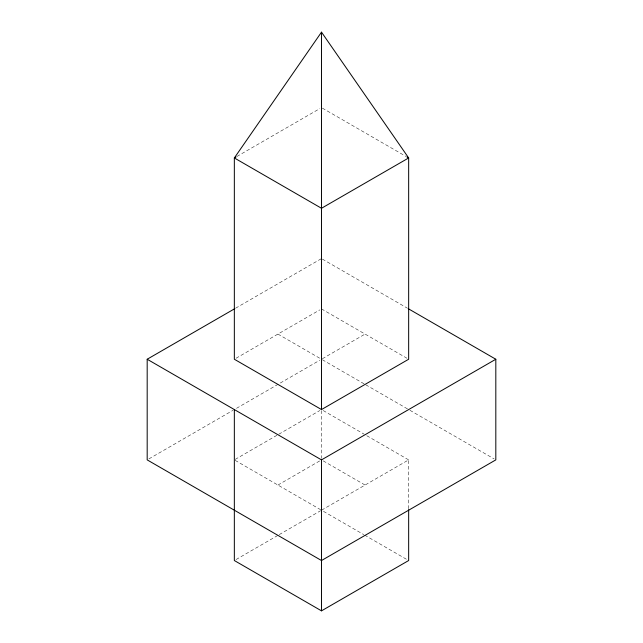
<?xml version="1.0" encoding="UTF-8"?>
<svg xmlns="http://www.w3.org/2000/svg" width="643" height="643" viewBox="0 0 643 643"><rect width="100%" height="100%" fill="white"/><g stroke="black" fill="none" stroke-linecap="round" stroke-linejoin="round"><path stroke-width="0.48" stroke-dasharray="3.21 2.41" d="M236.929 156.458L319.772 108.627M235.643 308.166L321.5 258.599M236.053 358.255L319.788 309.91M148.919 458.885L233.039 410.314M236.511 408.313L319.788 360.225M322.352 358.746L365.079 334.079M235.193 459.391L277.921 434.724M278.773 434.234L319.788 410.547M277.921 485.047L320.648 460.38M236.069 559.531L278.355 535.121M279.215 534.622L320.64 510.703M408.659 508.709L408.659 459.882L321.5 510.204L363.785 534.622M322.36 108.128L406.071 156.458M322.368 259.097L407.357 308.166M321.5 308.921L406.947 358.255M277.921 334.079L319.788 358.255M322.352 359.734L365.079 384.401M365.73 384.779L409.093 409.816M409.961 410.314L494.081 458.885M323.212 410.547L364.227 434.234M366.791 435.713L408.659 459.882M323.212 460.87L365.079 485.047M235.193 460.38L320.648 509.714M364.645 535.121L406.931 559.531M321.5 410.564L321.5 458.395"/><path stroke-width="0.96" d="M321.5 32.15L234.341 157.953L234.341 359.244L321.5 409.559L408.659 359.244L408.659 157.953L321.5 32.15L321.5 409.559M236.069 156.956L234.341 157.953L321.5 208.276L408.659 157.953L406.931 156.956M408.225 308.672L495.817 359.244L495.817 459.882L321.5 560.527L147.183 459.882L147.183 359.244L234.775 308.672M147.183 359.244L321.5 459.882L495.817 359.244M234.341 409.559L234.341 560.527L321.5 610.85L408.659 560.527L408.659 509.706M321.5 459.882L321.5 610.85"/></g></svg>
